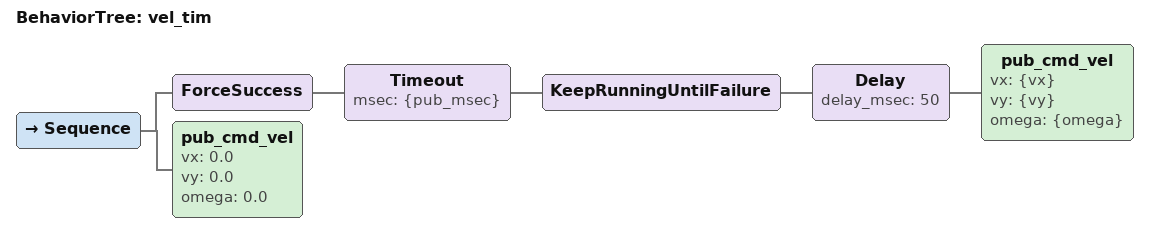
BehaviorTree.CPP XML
<?xml version="1.0" encoding="UTF-8"?>
<root BTCPP_format="4">
  <include path="../common/bt_node_models.xml"/>
  <BehaviorTree ID="vel_tim">
    <Sequence>
      <ForceSuccess>
        <Timeout msec="{pub_msec}">
          <KeepRunningUntilFailure>
            <Delay delay_msec="50">
              <pub_cmd_vel vx="{vx}"
                          vy="{vy}"
                          omega="{omega}"/>
            </Delay>
          </KeepRunningUntilFailure>
        </Timeout>
      </ForceSuccess>

      <pub_cmd_vel vx="0.0"
                   vy="0.0"
                   omega="0.0"/>
    </Sequence>
  </BehaviorTree>
</root>
